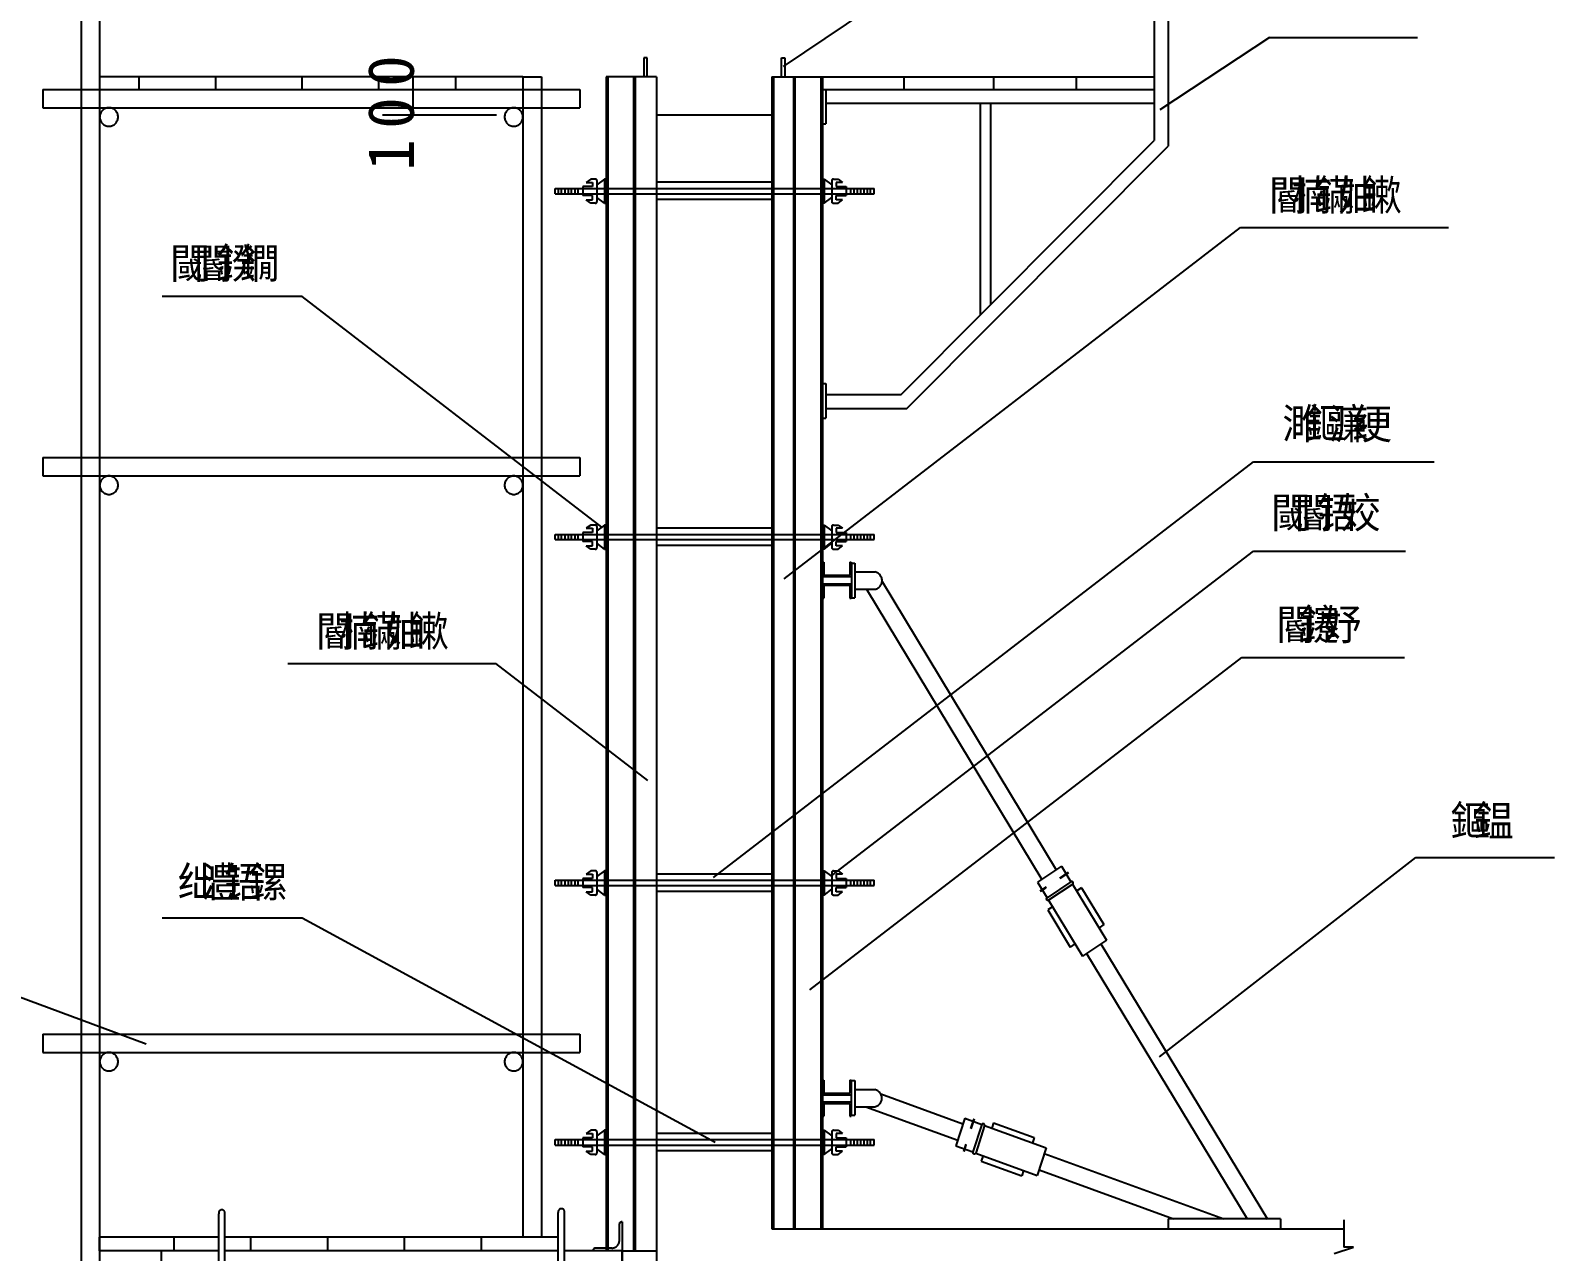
# Model space of a CAD drawing. Header units: metres. Extents: x 0 to 420, y 0 to 297.
# Drawn here: x 57.5 to 156.7, y 150.1 to 229.5 of the extents above; entities that cross this region are included whole.
import ezdxf

# ---------------------------------------------------------------- set-up
doc = ezdxf.new("R2010")
doc.units = ezdxf.units.M
doc.layers.add(' ', color=7, linetype='Continuous')

msp = doc.modelspace()

# ---------------------------------------------------------------- linework, layer by layer
at = {"layer": ' '}
for p, q in [((60.82, 256.53), (60.82, 95.92)), ((62.02, 256.53), (62.02, 95.92)), ((113.73, 232.07), (106.51, 227.2)), ((138.17, 229.1), (131.03, 224.39)), ((138.17, 229.1), (142.19, 229.1)), ((142.19, 229.1), (147.8, 229.1)), ((87.86, 226.53), (80.43, 226.53)), ((82.43, 224.03), (82.43, 226.53)), ((89.57, 226.53), (89.57, 151.05)), ((89.57, 226.53), (90.77, 226.53)), ((90.77, 226.53), (90.77, 151.05)), ((58.32, 225.72), (93.27, 225.72)), ((58.32, 225.72), (58.32, 224.52)), ((93.27, 225.72), (93.27, 224.52)), ((58.32, 224.52), (93.27, 224.52)), ((87.86, 224.03), (80.43, 224.03)), ((105.77, 224.03), (98.27, 224.03)), ((98.27, 219.7), (105.77, 219.7)), ((98.27, 218.57), (105.77, 218.57)), ((106.58, 193.89), (136.28, 216.73)), ((136.28, 216.73), (149.82, 216.73)), ((75.2, 212.25), (66.08, 212.25)), ((94.7, 197.25), (75.2, 212.25)), ((58.32, 201.77), (93.27, 201.77)), ((58.32, 201.77), (58.32, 200.57)), ((93.27, 201.77), (93.27, 200.57)), ((101.98, 174.45), (137.12, 201.48)), ((137.12, 201.48), (148.87, 201.48)), ((58.32, 200.57), (93.27, 200.57)), ((98.27, 197.2), (105.77, 197.2)), ((98.27, 196.07), (105.77, 196.07)), ((109.67, 174.58), (137.12, 195.69)), ((137.12, 195.69), (147.02, 195.69)), ((108.24, 167.14), (136.35, 188.76)), ((136.35, 188.76), (140.21, 188.76)), ((140.21, 188.76), (146.95, 188.76)), ((74.26, 188.37), (87.8, 188.37)), ((97.69, 180.76), (87.8, 188.37)), ((131, 162.78), (147.69, 175.76)), ((147.69, 175.76), (151.55, 175.76)), ((151.55, 175.76), (156.71, 175.76)), ((98.27, 174.7), (105.77, 174.7)), ((98.27, 173.57), (105.77, 173.57)), ((75.2, 171.8), (66.08, 171.8)), ((102.08, 157.22), (75.2, 171.8)), ((65.06, 163.62), (53.69, 167.83)), ((58.32, 164.27), (93.27, 164.27)), ((58.32, 164.27), (58.32, 163.07)), ((93.27, 164.27), (93.27, 163.07)), ((58.32, 163.07), (93.27, 163.07)), ((98.27, 157.83), (105.77, 157.83)), ((98.27, 156.69), (105.77, 156.69)), ((69.77, 148.51), (69.77, 152.58)), ((70.17, 148.51), (70.17, 152.58)), ((91.87, 148.58), (91.87, 152.66)), ((92.27, 148.58), (92.27, 152.66)), ((95.85, 150.85), (95.85, 151.92)), ((96.02, 152.05), (95.97, 152.05)), ((96.02, 152.05), (96.02, 150.17)), ((69.77, 151.05), (62.02, 151.05)), ((62.02, 150.17), (62.02, 151.05)), ((66.87, 150.17), (66.87, 151.05)), ((91.87, 151.05), (70.17, 151.05)), ((71.87, 150.17), (71.87, 151.05)), ((76.87, 150.17), (76.87, 151.05)), ((81.87, 150.17), (81.87, 151.05)), ((86.87, 150.17), (86.87, 151.05)), ((69.77, 150.17), (62.02, 150.17)), ((66.02, 150.17), (66.02, 148.92)), ((69.77, 150.17), (66.02, 150.17)), ((91.87, 150.17), (70.17, 150.17)), ((91.87, 150.17), (70.17, 150.17)), ((96.02, 150.17), (92.27, 150.17)), ((94.15, 150.17), (94.15, 150.22)), ((96.02, 150.17), (94.15, 150.17)), ((95.35, 150.35), (94.27, 150.35)), ((96.02, 150.17), (96.02, 148.55)), ((96.02, 100.17), (96.02, 150.17)), ((96.02, 150.17), (98.27, 150.17)), ((98.27, 150.17), (98.27, 148.55))]:
    msp.add_line(p, q, dxfattribs=at)
for points in [[(63.22, 223.92), (63.22, 223.98), (63.21, 224.04), (63.2, 224.1), (63.18, 224.15), (63.15, 224.21), (63.12, 224.26), (63.09, 224.3), (63.05, 224.35), (63.01, 224.39), (62.96, 224.42), (62.91, 224.45), (62.85, 224.48), (62.8, 224.5), (62.74, 224.51), (62.68, 224.52), (62.62, 224.52), (62.57, 224.52), (62.51, 224.51), (62.45, 224.5), (62.4, 224.48), (62.34, 224.45), (62.29, 224.42), (62.24, 224.39), (62.2, 224.35), (62.16, 224.3), (62.13, 224.26), (62.1, 224.21), (62.07, 224.15), (62.05, 224.1), (62.04, 224.04), (62.03, 223.98), (62.02, 223.92), (62.03, 223.86), (62.04, 223.81), (62.05, 223.75), (62.07, 223.69), (62.1, 223.64), (62.13, 223.59), (62.16, 223.54), (62.2, 223.5), (62.24, 223.46), (62.29, 223.42), (62.34, 223.39), (62.4, 223.37), (62.45, 223.35), (62.51, 223.33), (62.57, 223.33), (62.62, 223.32), (62.68, 223.33), (62.74, 223.33), (62.8, 223.35), (62.85, 223.37), (62.91, 223.39), (62.96, 223.42), (63.01, 223.46), (63.05, 223.5), (63.09, 223.54), (63.12, 223.59), (63.15, 223.64), (63.18, 223.69), (63.2, 223.75), (63.21, 223.81), (63.22, 223.86), (63.22, 223.92)], [(89.57, 223.92), (89.57, 223.98), (89.56, 224.04), (89.55, 224.1), (89.53, 224.15), (89.5, 224.21), (89.47, 224.26), (89.44, 224.3), (89.4, 224.35), (89.36, 224.39), (89.31, 224.42), (89.26, 224.45), (89.2, 224.48), (89.15, 224.5), (89.09, 224.51), (89.03, 224.52), (88.97, 224.52), (88.92, 224.52), (88.86, 224.51), (88.8, 224.5), (88.75, 224.48), (88.69, 224.45), (88.64, 224.42), (88.59, 224.39), (88.55, 224.35), (88.51, 224.3), (88.48, 224.26), (88.45, 224.21), (88.42, 224.15), (88.4, 224.1), (88.39, 224.04), (88.38, 223.98), (88.37, 223.92), (88.38, 223.86), (88.39, 223.81), (88.4, 223.75), (88.42, 223.69), (88.45, 223.64), (88.48, 223.59), (88.51, 223.54), (88.55, 223.5), (88.59, 223.46), (88.64, 223.42), (88.69, 223.39), (88.75, 223.37), (88.8, 223.35), (88.86, 223.33), (88.92, 223.33), (88.97, 223.32), (89.03, 223.33), (89.09, 223.33), (89.15, 223.35), (89.2, 223.37), (89.26, 223.39), (89.31, 223.42), (89.36, 223.46), (89.4, 223.5), (89.44, 223.54), (89.47, 223.59), (89.5, 223.64), (89.53, 223.69), (89.55, 223.75), (89.56, 223.81), (89.57, 223.86), (89.57, 223.92)], [(63.22, 199.97), (63.22, 200.03), (63.21, 200.09), (63.2, 200.14), (63.18, 200.2), (63.15, 200.25), (63.12, 200.3), (63.09, 200.35), (63.05, 200.39), (63.01, 200.43), (62.96, 200.47), (62.91, 200.5), (62.85, 200.52), (62.8, 200.54), (62.74, 200.56), (62.68, 200.57), (62.62, 200.57), (62.57, 200.57), (62.51, 200.56), (62.45, 200.54), (62.4, 200.52), (62.34, 200.5), (62.29, 200.47), (62.24, 200.43), (62.2, 200.39), (62.16, 200.35), (62.13, 200.3), (62.1, 200.25), (62.07, 200.2), (62.05, 200.14), (62.04, 200.09), (62.03, 200.03), (62.02, 199.97), (62.03, 199.91), (62.04, 199.85), (62.05, 199.8), (62.07, 199.74), (62.1, 199.69), (62.13, 199.64), (62.16, 199.59), (62.2, 199.55), (62.24, 199.51), (62.29, 199.47), (62.34, 199.44), (62.4, 199.42), (62.45, 199.4), (62.51, 199.38), (62.57, 199.37), (62.62, 199.37), (62.68, 199.37), (62.74, 199.38), (62.8, 199.4), (62.85, 199.42), (62.91, 199.44), (62.96, 199.47), (63.01, 199.51), (63.05, 199.55), (63.09, 199.59), (63.12, 199.64), (63.15, 199.69), (63.18, 199.74), (63.2, 199.8), (63.21, 199.85), (63.22, 199.91), (63.22, 199.97)], [(89.57, 199.97), (89.57, 200.03), (89.56, 200.09), (89.55, 200.14), (89.53, 200.2), (89.5, 200.25), (89.47, 200.3), (89.44, 200.35), (89.4, 200.39), (89.36, 200.43), (89.31, 200.47), (89.26, 200.5), (89.2, 200.52), (89.15, 200.54), (89.09, 200.56), (89.03, 200.57), (88.97, 200.57), (88.92, 200.57), (88.86, 200.56), (88.8, 200.54), (88.75, 200.52), (88.69, 200.5), (88.64, 200.47), (88.59, 200.43), (88.55, 200.39), (88.51, 200.35), (88.48, 200.3), (88.45, 200.25), (88.42, 200.2), (88.4, 200.14), (88.39, 200.09), (88.38, 200.03), (88.37, 199.97), (88.38, 199.91), (88.39, 199.85), (88.4, 199.8), (88.42, 199.74), (88.45, 199.69), (88.48, 199.64), (88.51, 199.59), (88.55, 199.55), (88.59, 199.51), (88.64, 199.47), (88.69, 199.44), (88.75, 199.42), (88.8, 199.4), (88.86, 199.38), (88.92, 199.37), (88.97, 199.37), (89.03, 199.37), (89.09, 199.38), (89.15, 199.4), (89.2, 199.42), (89.26, 199.44), (89.31, 199.47), (89.36, 199.51), (89.4, 199.55), (89.44, 199.59), (89.47, 199.64), (89.5, 199.69), (89.53, 199.74), (89.55, 199.8), (89.56, 199.85), (89.57, 199.91), (89.57, 199.97)], [(63.22, 162.47), (63.22, 162.53), (63.21, 162.59), (63.2, 162.64), (63.18, 162.7), (63.15, 162.75), (63.12, 162.8), (63.09, 162.85), (63.05, 162.89), (63.01, 162.93), (62.96, 162.97), (62.91, 163), (62.85, 163.02), (62.8, 163.04), (62.74, 163.06), (62.68, 163.07), (62.62, 163.07), (62.57, 163.07), (62.51, 163.06), (62.45, 163.04), (62.4, 163.02), (62.34, 163), (62.29, 162.97), (62.24, 162.93), (62.2, 162.89), (62.16, 162.85), (62.13, 162.8), (62.1, 162.75), (62.07, 162.7), (62.05, 162.64), (62.04, 162.59), (62.03, 162.53), (62.02, 162.47), (62.03, 162.41), (62.04, 162.35), (62.05, 162.3), (62.07, 162.24), (62.1, 162.19), (62.13, 162.14), (62.16, 162.09), (62.2, 162.05), (62.24, 162.01), (62.29, 161.97), (62.34, 161.94), (62.4, 161.92), (62.45, 161.9), (62.51, 161.88), (62.57, 161.87), (62.62, 161.87), (62.68, 161.87), (62.74, 161.88), (62.8, 161.9), (62.85, 161.92), (62.91, 161.94), (62.96, 161.97), (63.01, 162.01), (63.05, 162.05), (63.09, 162.09), (63.12, 162.14), (63.15, 162.19), (63.18, 162.24), (63.2, 162.3), (63.21, 162.35), (63.22, 162.41), (63.22, 162.47)], [(89.57, 162.47), (89.57, 162.53), (89.56, 162.59), (89.55, 162.64), (89.53, 162.7), (89.5, 162.75), (89.47, 162.8), (89.44, 162.85), (89.4, 162.89), (89.36, 162.93), (89.31, 162.97), (89.26, 163), (89.2, 163.02), (89.15, 163.04), (89.09, 163.06), (89.03, 163.07), (88.97, 163.07), (88.92, 163.07), (88.86, 163.06), (88.8, 163.04), (88.75, 163.02), (88.69, 163), (88.64, 162.97), (88.59, 162.93), (88.55, 162.89), (88.51, 162.85), (88.48, 162.8), (88.45, 162.75), (88.42, 162.7), (88.4, 162.64), (88.39, 162.59), (88.38, 162.53), (88.37, 162.47), (88.38, 162.41), (88.39, 162.35), (88.4, 162.3), (88.42, 162.24), (88.45, 162.19), (88.48, 162.14), (88.51, 162.09), (88.55, 162.05), (88.59, 162.01), (88.64, 161.97), (88.69, 161.94), (88.75, 161.92), (88.8, 161.9), (88.86, 161.88), (88.92, 161.87), (88.97, 161.87), (89.03, 161.87), (89.09, 161.88), (89.15, 161.9), (89.2, 161.92), (89.26, 161.94), (89.31, 161.97), (89.36, 162.01), (89.4, 162.05), (89.44, 162.09), (89.47, 162.14), (89.5, 162.19), (89.53, 162.24), (89.55, 162.3), (89.56, 162.35), (89.57, 162.41), (89.57, 162.47)], [(70.17, 152.58), (70.17, 152.59), (70.18, 152.61), (70.18, 152.63), (70.18, 152.65), (70.17, 152.67), (70.17, 152.69), (70.16, 152.71), (70.15, 152.73), (70.14, 152.74), (70.13, 152.76), (70.12, 152.78), (70.1, 152.79), (70.09, 152.8), (70.07, 152.81), (70.05, 152.82), (70.03, 152.83), (70.01, 152.83), (69.99, 152.83), (69.97, 152.84), (69.95, 152.83), (69.93, 152.83), (69.91, 152.83), (69.89, 152.82), (69.88, 152.81), (69.86, 152.8), (69.84, 152.79), (69.83, 152.78), (69.81, 152.76), (69.8, 152.74), (69.79, 152.73), (69.78, 152.71), (69.78, 152.69), (69.77, 152.67), (69.77, 152.65), (69.77, 152.63), (69.77, 152.61), (69.77, 152.59), (69.77, 152.58)], [(92.27, 152.66), (92.28, 152.67), (92.28, 152.69), (92.28, 152.71), (92.28, 152.73), (92.28, 152.75), (92.27, 152.77), (92.26, 152.79), (92.26, 152.8), (92.25, 152.82), (92.23, 152.84), (92.22, 152.85), (92.21, 152.87), (92.19, 152.88), (92.17, 152.89), (92.15, 152.9), (92.13, 152.9), (92.11, 152.91), (92.09, 152.91), (92.07, 152.91), (92.05, 152.91), (92.03, 152.91), (92.02, 152.9), (92, 152.9), (91.98, 152.89), (91.96, 152.88), (91.94, 152.87), (91.93, 152.85), (91.92, 152.84), (91.9, 152.82), (91.89, 152.8), (91.88, 152.79), (91.88, 152.77), (91.87, 152.75), (91.87, 152.73), (91.87, 152.71), (91.87, 152.69), (91.87, 152.67), (91.87, 152.66)], [(95.97, 152.05), (95.96, 152.05), (95.95, 152.04), (95.94, 152.04), (95.93, 152.04), (95.92, 152.03), (95.91, 152.02), (95.9, 152.02), (95.89, 152.01), (95.88, 152), (95.87, 151.99), (95.86, 151.98), (95.86, 151.97), (95.86, 151.96), (95.85, 151.95), (95.85, 151.93), (95.85, 151.92), (95.85, 151.92)], [(95.35, 150.35), (95.4, 150.35), (95.45, 150.36), (95.49, 150.37), (95.54, 150.38), (95.59, 150.4), (95.63, 150.43), (95.67, 150.46), (95.7, 150.49), (95.74, 150.53), (95.77, 150.57), (95.79, 150.61), (95.81, 150.65), (95.83, 150.7), (95.84, 150.75), (95.85, 150.8), (95.85, 150.85)], [(94.27, 150.35), (94.26, 150.35), (94.25, 150.34), (94.24, 150.34), (94.23, 150.34), (94.22, 150.33), (94.21, 150.32), (94.2, 150.32), (94.19, 150.31), (94.18, 150.3), (94.17, 150.29), (94.16, 150.28), (94.16, 150.27), (94.16, 150.26), (94.15, 150.25), (94.15, 150.23), (94.15, 150.22), (94.15, 150.22)]]:
    msp.add_lwpolyline(points, dxfattribs=at)
for p, q in [((130.66, 256.53), (130.66, 222.39)), ((131.56, 256.53), (131.56, 222.02)), ((97.65, 227.77), (97.43, 227.77)), ((97.43, 227.77), (97.43, 226.53)), ((97.65, 226.53), (97.65, 227.77)), ((106.4, 227.77), (106.62, 227.77)), ((106.4, 226.53), (106.4, 227.77)), ((106.62, 227.77), (106.62, 226.53)), ((89.57, 226.53), (62.02, 226.53)), ((64.57, 226.53), (64.57, 225.72)), ((69.57, 226.53), (69.57, 225.72)), ((75.18, 226.53), (75.18, 225.72)), ((80.18, 226.53), (80.18, 225.72)), ((85.18, 226.53), (85.18, 225.72)), ((94.99, 226.53), (94.99, 150.17)), ((98.27, 226.53), (94.99, 226.53)), ((95.09, 226.53), (95.09, 150.17)), ((96.77, 226.53), (96.77, 150.17)), ((96.87, 226.53), (96.87, 150.17)), ((98.27, 226.53), (98.27, 151.61)), ((105.77, 226.53), (105.77, 151.61)), ((105.77, 226.53), (130.66, 226.53)), ((105.87, 226.53), (105.87, 151.61)), ((107.18, 226.53), (107.18, 151.61)), ((107.27, 226.53), (107.27, 151.61)), ((108.96, 226.53), (108.96, 151.61)), ((109.06, 226.53), (109.06, 151.61)), ((114.37, 226.53), (114.37, 225.72)), ((120.2, 226.53), (120.2, 225.72)), ((125.57, 226.53), (125.57, 225.72)), ((109.06, 225.72), (109.29, 225.72)), ((109.29, 225.72), (130.66, 225.72)), ((109.29, 225.72), (109.29, 223.47)), ((109.29, 224.82), (130.66, 224.82)), ((119.35, 211.05), (119.35, 224.82)), ((120.03, 211.72), (120.03, 224.82)), ((109.06, 223.47), (109.29, 223.47)), ((114.18, 205.86), (130.66, 222.39)), ((114.56, 204.96), (131.56, 222.02)), ((91.66, 219.27), (112.42, 219.27)), ((91.66, 218.93), (91.66, 219.27)), ((91.88, 218.93), (91.88, 219.27)), ((92.09, 218.93), (92.09, 219.27)), ((92.31, 218.93), (92.31, 219.27)), ((92.53, 218.93), (92.53, 219.27)), ((92.74, 218.93), (92.74, 219.27)), ((92.96, 218.93), (92.96, 219.27)), ((93.16, 218.93), (93.16, 219.27)), ((94.1, 219.39), (93.46, 219.39)), ((93.46, 219.39), (93.46, 218.81)), ((93.98, 219.88), (93.69, 219.67)), ((93.69, 219.67), (94.1, 219.67)), ((94.28, 219.88), (93.98, 219.88)), ((94.1, 219.67), (94.1, 219.39)), ((94.88, 219.88), (94.39, 219.51)), ((94.39, 219.78), (94.39, 218.42)), ((94.88, 219.88), (94.88, 218.31)), ((95, 219.88), (94.88, 219.88)), ((109.06, 219.88), (109.18, 219.88)), ((109.18, 219.88), (109.67, 219.51)), ((109.18, 219.88), (109.18, 218.31)), ((109.67, 219.78), (109.67, 218.42)), ((109.78, 219.88), (110.08, 219.88)), ((109.96, 219.67), (109.96, 219.39)), ((110.37, 219.67), (109.96, 219.67)), ((109.96, 219.39), (110.6, 219.39)), ((110.08, 219.88), (110.37, 219.67)), ((110.6, 219.39), (110.6, 218.81)), ((110.92, 218.93), (110.92, 219.27)), ((111.13, 218.93), (111.13, 219.27)), ((111.35, 218.93), (111.35, 219.27)), ((111.57, 218.93), (111.57, 219.27)), ((111.78, 218.93), (111.78, 219.27)), ((111.99, 218.93), (111.99, 219.27)), ((112.2, 218.93), (112.2, 219.27)), ((112.42, 218.93), (112.42, 219.27)), ((91.66, 218.93), (112.42, 218.93)), ((94.1, 218.81), (93.46, 218.81)), ((93.69, 218.53), (94.1, 218.53)), ((93.98, 218.31), (93.69, 218.53)), ((94.28, 218.31), (93.98, 218.31)), ((94.1, 218.53), (94.1, 218.81)), ((94.88, 218.31), (94.39, 218.69)), ((94.88, 218.31), (95, 218.31)), ((109.18, 218.31), (109.06, 218.31)), ((109.18, 218.31), (109.67, 218.69)), ((109.78, 218.31), (110.08, 218.31)), ((109.96, 218.81), (110.6, 218.81)), ((109.96, 218.53), (109.96, 218.81)), ((110.37, 218.53), (109.96, 218.53)), ((110.08, 218.31), (110.37, 218.53)), ((109.06, 206.59), (109.29, 206.59)), ((109.29, 206.59), (109.29, 204.34)), ((109.29, 205.86), (114.18, 205.86)), ((109.06, 204.34), (109.29, 204.34)), ((109.29, 204.96), (114.56, 204.96)), ((91.66, 196.77), (112.42, 196.77)), ((91.66, 196.43), (91.66, 196.77)), ((91.66, 196.43), (112.42, 196.43)), ((91.88, 196.43), (91.88, 196.77)), ((92.09, 196.43), (92.09, 196.77)), ((92.31, 196.43), (92.31, 196.77)), ((92.53, 196.43), (92.53, 196.77)), ((92.74, 196.43), (92.74, 196.77)), ((92.96, 196.43), (92.96, 196.77)), ((93.16, 196.43), (93.16, 196.77)), ((94.1, 196.89), (93.46, 196.89)), ((93.46, 196.89), (93.46, 196.31)), ((93.98, 197.38), (93.69, 197.17)), ((93.69, 197.17), (94.1, 197.17)), ((94.28, 197.38), (93.98, 197.38)), ((94.1, 197.17), (94.1, 196.89)), ((94.88, 197.38), (94.39, 197.01)), ((94.39, 197.28), (94.39, 195.92)), ((94.88, 197.38), (94.88, 195.81)), ((95, 197.38), (94.88, 197.38)), ((109.06, 197.38), (109.18, 197.38)), ((109.18, 197.38), (109.67, 197.01)), ((109.18, 197.38), (109.18, 195.81)), ((109.67, 197.28), (109.67, 195.92)), ((109.78, 197.38), (110.08, 197.38)), ((109.96, 197.17), (109.96, 196.89)), ((110.37, 197.17), (109.96, 197.17)), ((109.96, 196.89), (110.6, 196.89)), ((110.08, 197.38), (110.37, 197.17)), ((110.6, 196.89), (110.6, 196.31)), ((110.92, 196.43), (110.92, 196.77)), ((111.13, 196.43), (111.13, 196.77)), ((111.35, 196.43), (111.35, 196.77)), ((111.57, 196.43), (111.57, 196.77)), ((111.78, 196.43), (111.78, 196.77)), ((111.99, 196.43), (111.99, 196.77)), ((112.2, 196.43), (112.2, 196.77)), ((112.42, 196.43), (112.42, 196.77)), ((94.1, 196.31), (93.46, 196.31)), ((93.69, 196.03), (94.1, 196.03)), ((93.98, 195.81), (93.69, 196.03)), ((94.28, 195.81), (93.98, 195.81)), ((94.1, 196.03), (94.1, 196.31)), ((94.88, 195.81), (94.39, 196.19)), ((94.88, 195.81), (95, 195.81)), ((109.18, 195.81), (109.06, 195.81)), ((109.18, 195.81), (109.67, 196.19)), ((109.78, 195.81), (110.08, 195.81)), ((109.96, 196.31), (110.6, 196.31)), ((109.96, 196.03), (109.96, 196.31)), ((110.37, 196.03), (109.96, 196.03)), ((110.08, 195.81), (110.37, 196.03)), ((109.06, 194.97), (109.15, 194.97)), ((109.15, 194.97), (109.15, 194.12)), ((110.84, 194.97), (110.84, 194.12)), ((110.84, 194.97), (110.93, 194.97)), ((110.93, 194.97), (110.93, 194.03)), ((110.95, 194.9), (110.95, 192.65)), ((110.95, 194.9), (111.18, 194.9)), ((111.18, 194.9), (111.18, 192.65)), ((109.06, 194.03), (110.93, 194.03)), ((109.06, 193.56), (110.93, 193.56)), ((109.15, 194.12), (110.84, 194.12)), ((109.15, 193.47), (110.84, 193.47)), ((109.15, 193.47), (109.15, 192.62)), ((110.84, 193.47), (110.84, 192.62)), ((110.93, 193.56), (110.93, 192.62)), ((111.2, 194.33), (112.48, 194.33)), ((112.94, 193.7), (124.28, 174.95)), ((109.06, 192.62), (109.15, 192.62)), ((110.84, 192.62), (110.93, 192.62)), ((110.95, 192.65), (111.18, 192.65)), ((111.2, 193.2), (112.48, 193.2)), ((111.93, 193.2), (123.34, 174.33)), ((93.98, 174.88), (93.69, 174.67)), ((93.69, 174.67), (94.1, 174.67)), ((94.28, 174.88), (93.98, 174.88)), ((94.1, 174.67), (94.1, 174.39)), ((94.88, 174.88), (94.39, 174.51)), ((94.39, 174.78), (94.39, 173.42)), ((94.88, 174.88), (94.88, 173.31)), ((95, 174.88), (94.88, 174.88)), ((109.06, 174.88), (109.18, 174.88)), ((109.18, 174.88), (109.18, 173.31)), ((109.18, 174.88), (109.67, 174.51)), ((109.67, 174.78), (109.67, 173.42)), ((109.78, 174.88), (110.08, 174.88)), ((110.37, 174.67), (109.96, 174.67)), ((109.96, 174.67), (109.96, 174.39)), ((110.08, 174.88), (110.37, 174.67)), ((124.63, 175.19), (123.07, 174.15)), ((124.52, 174.42), (125.08, 174.79)), ((124.54, 174.4), (125.09, 174.77)), ((124.63, 175.19), (125.24, 174.18)), ((91.66, 174.27), (112.42, 174.27)), ((91.66, 173.93), (91.66, 174.27)), ((91.66, 173.93), (112.42, 173.93)), ((91.88, 173.93), (91.88, 174.27)), ((92.09, 173.93), (92.09, 174.27)), ((92.31, 173.93), (92.31, 174.27)), ((92.53, 173.93), (92.53, 174.27)), ((92.74, 173.93), (92.74, 174.27)), ((92.96, 173.93), (92.96, 174.27)), ((93.16, 173.93), (93.16, 174.27)), ((94.1, 174.39), (93.46, 174.39)), ((93.46, 174.39), (93.46, 173.81)), ((94.1, 173.81), (93.46, 173.81)), ((94.1, 173.53), (94.1, 173.81)), ((94.88, 173.31), (94.39, 173.69)), ((109.18, 173.31), (109.67, 173.69)), ((109.96, 174.39), (110.6, 174.39)), ((109.96, 173.53), (109.96, 173.81)), ((109.96, 173.81), (110.6, 173.81)), ((110.6, 174.39), (110.6, 173.81)), ((110.92, 173.93), (110.92, 174.27)), ((111.13, 173.93), (111.13, 174.27)), ((111.35, 173.93), (111.35, 174.27)), ((111.57, 173.93), (111.57, 174.27)), ((111.78, 173.93), (111.78, 174.27)), ((111.99, 173.93), (111.99, 174.27)), ((112.2, 173.93), (112.2, 174.27)), ((112.42, 173.93), (112.42, 174.27)), ((123.07, 174.15), (123.68, 173.14)), ((123.63, 173.83), (123.21, 173.56)), ((123.61, 173.79), (123.23, 173.54)), ((125.24, 174.18), (123.68, 173.14)), ((125.35, 174.02), (123.78, 172.98)), ((125.34, 174.02), (127.56, 170.38)), ((125.92, 173.79), (125.61, 173.58)), ((125.92, 173.79), (127.38, 171.39)), ((93.98, 173.31), (93.69, 173.53)), ((93.69, 173.53), (94.1, 173.53)), ((94.28, 173.31), (93.98, 173.31)), ((94.88, 173.31), (95, 173.31)), ((109.18, 173.31), (109.06, 173.31)), ((109.78, 173.31), (110.08, 173.31)), ((110.37, 173.53), (109.96, 173.53)), ((110.08, 173.31), (110.37, 173.53)), ((123.78, 172.98), (125.99, 169.34)), ((124.04, 172.55), (123.73, 172.34)), ((123.73, 172.34), (125.19, 169.93)), ((127.38, 171.39), (127.07, 171.18)), ((125.5, 170.14), (125.19, 169.93)), ((127.56, 170.38), (125.99, 169.34)), ((127.19, 170.14), (138.03, 152.22)), ((126.26, 169.51), (136.7, 152.26)), ((109.06, 161.26), (109.15, 161.26)), ((109.15, 161.26), (109.15, 160.42)), ((110.84, 161.26), (110.84, 160.42)), ((110.84, 161.26), (110.93, 161.26)), ((110.93, 161.26), (110.93, 160.32)), ((110.94, 161.24), (111.17, 161.24)), ((110.94, 161.24), (110.94, 158.99)), ((111.17, 161.24), (111.17, 158.99)), ((109.06, 160.32), (110.93, 160.32)), ((109.06, 159.86), (110.93, 159.86)), ((109.15, 160.42), (110.84, 160.42)), ((109.15, 159.76), (110.84, 159.76)), ((109.15, 159.76), (109.15, 158.92)), ((110.84, 159.76), (110.84, 158.92)), ((110.93, 159.86), (110.93, 158.92)), ((111.19, 160.66), (112.47, 160.66)), ((112.86, 160.38), (118.21, 158.43)), ((109.06, 158.92), (109.15, 158.92)), ((110.84, 158.92), (110.93, 158.92)), ((110.94, 158.99), (111.17, 158.99)), ((111.19, 159.53), (112.47, 159.53)), ((111.89, 159.53), (117.87, 157.36)), ((118.33, 158.79), (117.75, 157)), ((118.33, 158.79), (119.43, 158.38)), ((118.72, 158.12), (118.93, 158.76)), ((118.75, 158.11), (118.95, 158.75)), ((93.98, 158.01), (93.69, 157.8)), ((93.69, 157.8), (94.1, 157.8)), ((94.28, 158.01), (93.98, 158.01)), ((94.1, 157.8), (94.1, 157.52)), ((94.88, 158.01), (94.39, 157.64)), ((94.39, 157.9), (94.39, 156.55)), ((94.88, 158.01), (94.88, 156.44)), ((95, 158.01), (94.88, 158.01)), ((109.06, 158.01), (109.18, 158.01)), ((109.18, 158.01), (109.67, 157.64)), ((109.18, 158.01), (109.18, 156.44)), ((109.67, 157.9), (109.67, 156.55)), ((109.78, 158.01), (110.08, 158.01)), ((109.96, 157.8), (109.96, 157.52)), ((110.37, 157.8), (109.96, 157.8)), ((110.08, 158.01), (110.37, 157.8)), ((119.43, 158.38), (118.86, 156.6)), ((119.61, 158.33), (119.04, 156.53)), ((119.61, 158.32), (123.62, 156.86)), ((120.2, 158.5), (120.09, 158.15)), ((120.2, 158.5), (122.85, 157.54)), ((91.66, 157.4), (112.42, 157.4)), ((91.66, 157.05), (91.66, 157.4)), ((91.66, 157.05), (112.42, 157.05)), ((91.88, 157.05), (91.88, 157.4)), ((92.09, 157.05), (92.09, 157.4)), ((92.31, 157.05), (92.31, 157.4)), ((92.53, 157.05), (92.53, 157.4)), ((92.74, 157.05), (92.74, 157.4)), ((92.96, 157.05), (92.96, 157.4)), ((93.16, 157.05), (93.16, 157.4)), ((94.1, 157.52), (93.46, 157.52)), ((93.46, 157.52), (93.46, 156.93)), ((94.1, 156.93), (93.46, 156.93)), ((94.1, 156.65), (94.1, 156.93)), ((94.88, 156.44), (94.39, 156.81)), ((109.18, 156.44), (109.67, 156.81)), ((109.96, 157.52), (110.6, 157.52)), ((109.96, 156.93), (110.6, 156.93)), ((109.96, 156.65), (109.96, 156.93)), ((110.6, 157.52), (110.6, 156.93)), ((110.92, 157.05), (110.92, 157.4)), ((111.13, 157.05), (111.13, 157.4)), ((111.35, 157.05), (111.35, 157.4)), ((111.57, 157.05), (111.57, 157.4)), ((111.78, 157.05), (111.78, 157.4)), ((111.99, 157.05), (111.99, 157.4)), ((112.2, 157.05), (112.2, 157.4)), ((112.42, 157.05), (112.42, 157.4)), ((117.75, 157), (118.86, 156.6)), ((118.39, 157.1), (118.24, 156.63)), ((118.4, 157.06), (118.26, 156.62)), ((122.85, 157.54), (122.73, 157.18)), ((123.62, 156.86), (123.04, 155.07)), ((93.69, 156.65), (94.1, 156.65)), ((93.98, 156.44), (93.69, 156.65)), ((94.28, 156.44), (93.98, 156.44)), ((94.88, 156.44), (95, 156.44)), ((109.18, 156.44), (109.06, 156.44)), ((109.78, 156.44), (110.08, 156.44)), ((110.37, 156.65), (109.96, 156.65)), ((110.08, 156.44), (110.37, 156.65)), ((119.04, 156.53), (123.04, 155.07)), ((119.52, 156.36), (119.4, 156)), ((119.4, 156), (122.05, 155.04)), ((123.5, 156.5), (135.19, 152.25)), ((122.16, 155.4), (122.05, 155.04)), ((123.16, 155.43), (131.91, 152.25)), ((138.88, 152.25), (131.56, 152.25)), ((131.56, 152.25), (131.56, 151.61)), ((138.88, 152.25), (138.88, 151.61)), ((142.99, 152.18), (142.99, 150.41)), ((98.27, 151.61), (98.27, 95.17)), ((105.77, 151.61), (142.99, 151.61)), ((142.36, 149.99), (143.62, 150.41)), ((143.62, 150.41), (142.99, 150.41))]:
    msp.add_line(p, q)
for points in [[(94.39, 219.78), (94.39, 219.79), (94.39, 219.8), (94.39, 219.81), (94.38, 219.82), (94.38, 219.83), (94.37, 219.84), (94.37, 219.84), (94.36, 219.85), (94.35, 219.86), (94.34, 219.87), (94.33, 219.87), (94.33, 219.88), (94.32, 219.88), (94.31, 219.88), (94.29, 219.88), (94.28, 219.88), (94.28, 219.88)], [(109.78, 219.88), (109.77, 219.88), (109.76, 219.88), (109.75, 219.88), (109.74, 219.88), (109.73, 219.87), (109.72, 219.87), (109.71, 219.86), (109.7, 219.85), (109.69, 219.84), (109.69, 219.84), (109.68, 219.83), (109.68, 219.82), (109.67, 219.81), (109.67, 219.8), (109.67, 219.79), (109.67, 219.78), (109.67, 219.78)], [(94.28, 218.31), (94.29, 218.31), (94.31, 218.32), (94.32, 218.32), (94.33, 218.32), (94.33, 218.33), (94.34, 218.33), (94.35, 218.34), (94.36, 218.35), (94.37, 218.35), (94.37, 218.36), (94.38, 218.37), (94.38, 218.38), (94.39, 218.39), (94.39, 218.4), (94.39, 218.41), (94.39, 218.42)], [(109.67, 218.42), (109.67, 218.41), (109.67, 218.4), (109.67, 218.39), (109.68, 218.38), (109.68, 218.37), (109.69, 218.36), (109.69, 218.35), (109.7, 218.35), (109.71, 218.34), (109.72, 218.33), (109.73, 218.33), (109.74, 218.32), (109.75, 218.32), (109.76, 218.32), (109.77, 218.31), (109.78, 218.31)], [(94.39, 197.28), (94.39, 197.29), (94.39, 197.3), (94.39, 197.31), (94.38, 197.32), (94.38, 197.33), (94.37, 197.34), (94.37, 197.34), (94.36, 197.35), (94.35, 197.36), (94.34, 197.37), (94.33, 197.37), (94.33, 197.38), (94.32, 197.38), (94.31, 197.38), (94.29, 197.38), (94.28, 197.38), (94.28, 197.38)], [(109.78, 197.38), (109.77, 197.38), (109.76, 197.38), (109.75, 197.38), (109.74, 197.38), (109.73, 197.37), (109.72, 197.37), (109.71, 197.36), (109.7, 197.35), (109.69, 197.34), (109.69, 197.34), (109.68, 197.33), (109.68, 197.32), (109.67, 197.31), (109.67, 197.3), (109.67, 197.29), (109.67, 197.28), (109.67, 197.28)], [(94.28, 195.81), (94.29, 195.81), (94.31, 195.82), (94.32, 195.82), (94.33, 195.82), (94.33, 195.83), (94.34, 195.83), (94.35, 195.84), (94.36, 195.85), (94.37, 195.85), (94.37, 195.86), (94.38, 195.87), (94.38, 195.88), (94.39, 195.89), (94.39, 195.9), (94.39, 195.91), (94.39, 195.92)], [(109.67, 195.92), (109.67, 195.91), (109.67, 195.9), (109.67, 195.89), (109.68, 195.88), (109.68, 195.87), (109.69, 195.86), (109.69, 195.85), (109.7, 195.85), (109.71, 195.84), (109.72, 195.83), (109.73, 195.83), (109.74, 195.82), (109.75, 195.82), (109.76, 195.82), (109.77, 195.81), (109.78, 195.81)], [(112.48, 193.2), (112.53, 193.21), (112.59, 193.23), (112.64, 193.26), (112.69, 193.29), (112.73, 193.32), (112.77, 193.36), (112.81, 193.4), (112.84, 193.44), (112.87, 193.49), (112.9, 193.54), (112.92, 193.6), (112.93, 193.65), (112.94, 193.71), (112.94, 193.76), (112.94, 193.82), (112.93, 193.87), (112.92, 193.93), (112.9, 193.98), (112.87, 194.03), (112.84, 194.08), (112.81, 194.13), (112.77, 194.17), (112.73, 194.21), (112.69, 194.24), (112.64, 194.27), (112.59, 194.29), (112.53, 194.31), (112.48, 194.33)], [(94.39, 174.78), (94.39, 174.79), (94.39, 174.8), (94.39, 174.81), (94.38, 174.82), (94.38, 174.83), (94.37, 174.84), (94.37, 174.84), (94.36, 174.85), (94.35, 174.86), (94.34, 174.87), (94.33, 174.87), (94.33, 174.88), (94.32, 174.88), (94.31, 174.88), (94.29, 174.88), (94.28, 174.88), (94.28, 174.88)], [(109.78, 174.88), (109.77, 174.88), (109.76, 174.88), (109.75, 174.88), (109.74, 174.88), (109.73, 174.87), (109.72, 174.87), (109.71, 174.86), (109.7, 174.85), (109.69, 174.84), (109.69, 174.84), (109.68, 174.83), (109.68, 174.82), (109.67, 174.81), (109.67, 174.8), (109.67, 174.79), (109.67, 174.78), (109.67, 174.78)], [(125.34, 174.02), (125.35, 174.02), (125.35, 174.03), (125.36, 174.04), (125.37, 174.04), (125.37, 174.05), (125.37, 174.06), (125.38, 174.07), (125.38, 174.08), (125.38, 174.09), (125.38, 174.1), (125.38, 174.1), (125.38, 174.11), (125.38, 174.12), (125.37, 174.13), (125.37, 174.14), (125.37, 174.15), (125.36, 174.16), (125.35, 174.16), (125.35, 174.17), (125.34, 174.17), (125.33, 174.18), (125.32, 174.18), (125.31, 174.19), (125.31, 174.19), (125.3, 174.19), (125.29, 174.19), (125.28, 174.19), (125.27, 174.19), (125.26, 174.19), (125.25, 174.18), (125.24, 174.18)], [(94.28, 173.31), (94.29, 173.31), (94.31, 173.32), (94.32, 173.32), (94.33, 173.32), (94.33, 173.33), (94.34, 173.33), (94.35, 173.34), (94.36, 173.35), (94.37, 173.35), (94.37, 173.36), (94.38, 173.37), (94.38, 173.38), (94.39, 173.39), (94.39, 173.4), (94.39, 173.41), (94.39, 173.42)], [(109.67, 173.42), (109.67, 173.41), (109.67, 173.4), (109.67, 173.39), (109.68, 173.38), (109.68, 173.37), (109.69, 173.36), (109.69, 173.35), (109.7, 173.35), (109.71, 173.34), (109.72, 173.33), (109.73, 173.33), (109.74, 173.32), (109.75, 173.32), (109.76, 173.32), (109.77, 173.31), (109.78, 173.31)], [(123.68, 173.14), (123.68, 173.14), (123.67, 173.13), (123.66, 173.13), (123.66, 173.12), (123.65, 173.11), (123.65, 173.11), (123.64, 173.1), (123.64, 173.09), (123.64, 173.08), (123.64, 173.07), (123.63, 173.06), (123.64, 173.05), (123.64, 173.04), (123.64, 173.03), (123.64, 173.03), (123.65, 173.02), (123.65, 173.01), (123.66, 173), (123.66, 172.99), (123.67, 172.99), (123.68, 172.98), (123.68, 172.98), (123.69, 172.97), (123.7, 172.97), (123.71, 172.97), (123.72, 172.97), (123.73, 172.97), (123.74, 172.97), (123.75, 172.97), (123.76, 172.97), (123.76, 172.97), (123.77, 172.98), (123.78, 172.98)], [(112.47, 159.53), (112.52, 159.55), (112.58, 159.57), (112.63, 159.59), (112.67, 159.62), (112.72, 159.65), (112.76, 159.69), (112.8, 159.73), (112.83, 159.78), (112.86, 159.83), (112.89, 159.88), (112.91, 159.93), (112.92, 159.98), (112.93, 160.04), (112.93, 160.1), (112.93, 160.15), (112.92, 160.21), (112.91, 160.26), (112.89, 160.32), (112.86, 160.37), (112.83, 160.42), (112.8, 160.46), (112.76, 160.5), (112.72, 160.54), (112.67, 160.57), (112.63, 160.6), (112.58, 160.63), (112.52, 160.65), (112.47, 160.66)], [(94.39, 157.9), (94.39, 157.91), (94.39, 157.92), (94.39, 157.93), (94.38, 157.94), (94.38, 157.95), (94.37, 157.96), (94.37, 157.97), (94.36, 157.98), (94.35, 157.98), (94.34, 157.99), (94.33, 158), (94.33, 158), (94.32, 158), (94.31, 158.01), (94.29, 158.01), (94.28, 158.01), (94.28, 158.01)], [(109.78, 158.01), (109.77, 158.01), (109.76, 158.01), (109.75, 158), (109.74, 158), (109.73, 158), (109.72, 157.99), (109.71, 157.98), (109.7, 157.98), (109.69, 157.97), (109.69, 157.96), (109.68, 157.95), (109.68, 157.94), (109.67, 157.93), (109.67, 157.92), (109.67, 157.91), (109.67, 157.9), (109.67, 157.9)], [(119.61, 158.32), (119.61, 158.33), (119.61, 158.34), (119.61, 158.35), (119.61, 158.36), (119.61, 158.36), (119.61, 158.37), (119.61, 158.38), (119.6, 158.39), (119.6, 158.4), (119.59, 158.41), (119.59, 158.41), (119.58, 158.42), (119.57, 158.42), (119.56, 158.43), (119.56, 158.43), (119.55, 158.44), (119.54, 158.44), (119.53, 158.44), (119.52, 158.44), (119.51, 158.44), (119.5, 158.44), (119.49, 158.44), (119.48, 158.43), (119.48, 158.43), (119.47, 158.42), (119.46, 158.42), (119.45, 158.41), (119.45, 158.41), (119.44, 158.4), (119.44, 158.39), (119.43, 158.38)], [(94.28, 156.44), (94.29, 156.44), (94.31, 156.44), (94.32, 156.44), (94.33, 156.45), (94.33, 156.45), (94.34, 156.46), (94.35, 156.46), (94.36, 156.47), (94.37, 156.48), (94.37, 156.49), (94.38, 156.5), (94.38, 156.51), (94.39, 156.52), (94.39, 156.53), (94.39, 156.54), (94.39, 156.55)], [(109.67, 156.55), (109.67, 156.54), (109.67, 156.53), (109.67, 156.52), (109.68, 156.51), (109.68, 156.5), (109.69, 156.49), (109.69, 156.48), (109.7, 156.47), (109.71, 156.46), (109.72, 156.46), (109.73, 156.45), (109.74, 156.45), (109.75, 156.44), (109.76, 156.44), (109.77, 156.44), (109.78, 156.44)], [(118.86, 156.6), (118.86, 156.59), (118.86, 156.58), (118.86, 156.57), (118.86, 156.56), (118.86, 156.55), (118.86, 156.55), (118.86, 156.54), (118.86, 156.53), (118.87, 156.52), (118.87, 156.51), (118.88, 156.5), (118.88, 156.5), (118.89, 156.49), (118.9, 156.49), (118.91, 156.48), (118.91, 156.48), (118.92, 156.47), (118.93, 156.47), (118.94, 156.47), (118.95, 156.47), (118.96, 156.47), (118.97, 156.47), (118.98, 156.47), (118.99, 156.48), (118.99, 156.48), (119, 156.49), (119.01, 156.49), (119.02, 156.5), (119.02, 156.5), (119.03, 156.51), (119.03, 156.52), (119.04, 156.53), (119.04, 156.53)]]:
    msp.add_lwpolyline(points)

# ---------------------------------------------------------------- texts
for s, p in [('0', (82.47, 225.89)), ('0', (82.47, 223.16)), ('1', (82.47, 220.43))]:
    msp.add_text(s, height=3, rotation=90, dxfattribs=at).set_placement(p)
for s, p in [('閽', (138.09, 217.85)), ('楠', (139.6, 217.85)), ('鏋', (141.12, 217.85)), ('妯', (142.63, 217.85)), ('鏉', (144.14, 217.85)), ('閾', (66.6, 213.41)), ('閽', (68.12, 213.41)), ('鍨', (69.63, 213.41)), ('鐗', (71.14, 213.41)), ('濉', (139, 202.98)), ('鏂', (140.51, 202.98)), ('濂', (142.03, 202.98)), ('绠', (143.54, 202.98)), ('铻', (141.28, 197.19)), ('姣', (142.79, 197.19)), ('閾', (138.25, 197.19)), ('閽', (139.76, 197.19)), ('閽', (76.07, 189.49)), ('楠', (77.59, 189.49)), ('鏋', (79.1, 189.49)), ('妯', (80.61, 189.49)), ('鏉', (82.12, 189.49)), ('閽', (138.57, 189.91)), ('鑳', (140.09, 189.91)), ('妤', (141.6, 189.91)), ('鏂', (149.94, 177.14)), ('鎾', (151.45, 177.14)), ('绌', (67.1, 173.16)), ('澧', (68.62, 173.16)), ('铻', (70.13, 173.16)), ('鏍', (71.64, 173.16))]:
    msp.add_text(s, height=1.99, dxfattribs=at).set_placement(p)

doc.saveas('drawing.dxf')
